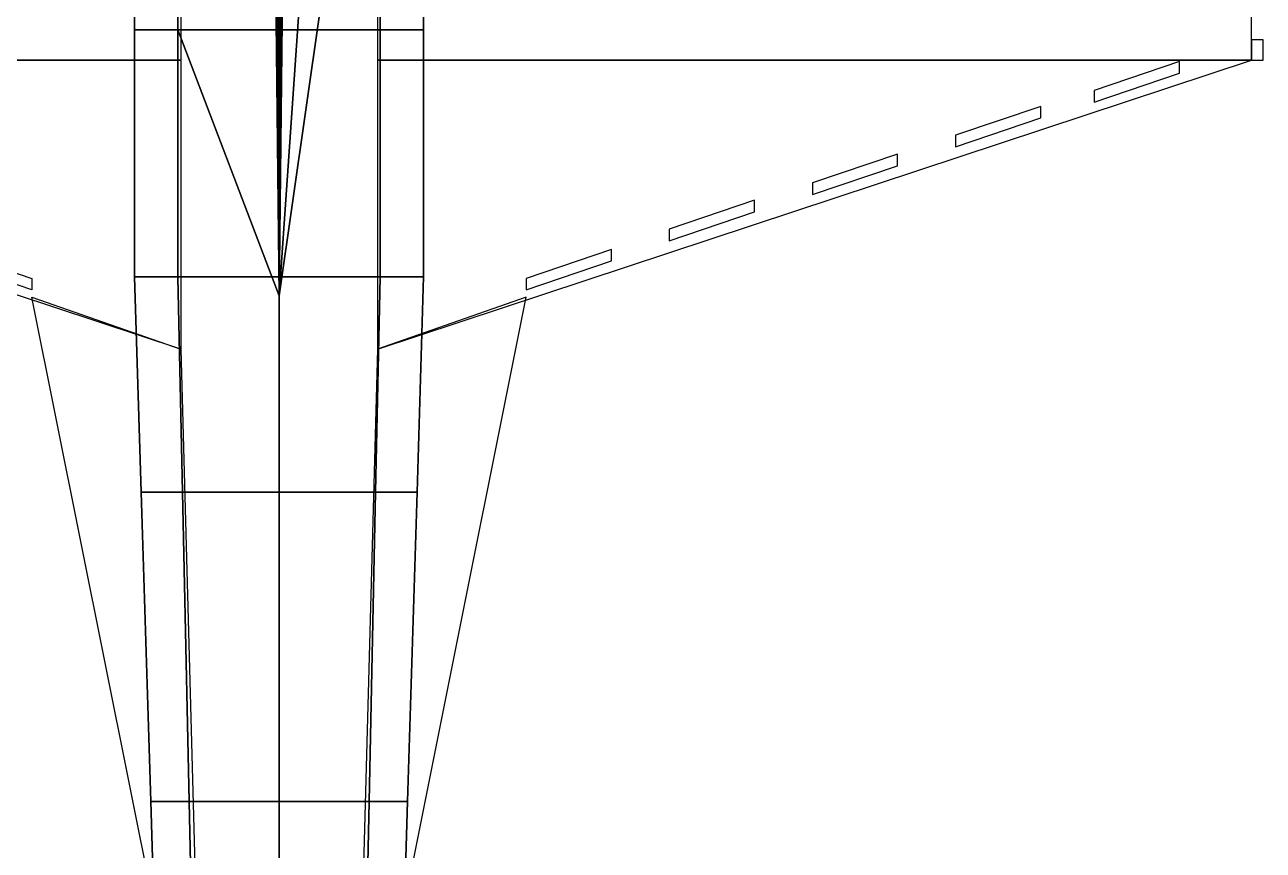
# Model space of a CAD drawing. Extents: x -10460 to 10460, y -19415 to 12503.
# Drawn here: x -2704 to 10460, y -5895 to 2880 of the extents above; entities that cross this region are included whole.
import ezdxf

# ---------------------------------------------------------------- set-up
doc = ezdxf.new("R2010")
doc.units = 0

msp = doc.modelspace()

# ---------------------------------------------------------------- linework, layer by layer
at = {"color": 1}
msp.add_3dface([(0, 0), (0, 0), (0, 0)], dxfattribs=at)
msp.add_3dface([(0, 0), (0, 0), (0, 0)], dxfattribs=at)
msp.add_3dface([(0, 0), (0, 0), (0, 0)], dxfattribs=at)
msp.add_3dface([(0, 0), (0, 0), (0, 0)], dxfattribs=at)
msp.add_3dface([(0, 0), (0, 0), (0, 0)], dxfattribs=at)
msp.add_3dface([(0, 0), (0, 0), (0, 0)], dxfattribs=at)
msp.add_3dface([(0, 0), (0, 0), (0, 0)], dxfattribs=at)
msp.add_3dface([(0, 0), (0, 0), (0, 0)], dxfattribs=at)
msp.add_3dface([(0, 0), (0, 0), (0, 0)], dxfattribs=at)
msp.add_3dface([(0, 0), (0, 0), (0, 0)], dxfattribs=at)
msp.add_3dface([(0, 0), (0, 0), (0, 0)], dxfattribs=at)
msp.add_3dface([(0, 0), (0, 0), (0, 0)], dxfattribs=at)
msp.add_3dface([(0, 0), (0, 0), (0, 0)], dxfattribs=at)
msp.add_3dface([(0, 0), (0, 0), (0, 0)], dxfattribs=at)
msp.add_3dface([(0, 0), (0, 0), (0, 0)], dxfattribs=at)
msp.add_3dface([(0, 0), (0, 0), (0, 0)], dxfattribs=at)
msp.add_3dface([(0, 0), (0, 0), (0, 0)], dxfattribs=at)
msp.add_3dface([(0, 0), (0, 0), (0, 0)], dxfattribs=at)
msp.add_3dface([(0, 0), (0, 0), (0, 0)], dxfattribs=at)
msp.add_3dface([(0, 0), (0, 0), (0, 0)], dxfattribs=at)
msp.add_3dface([(0, 0), (0, 0), (0, 0)], dxfattribs=at)
msp.add_3dface([(0, 0), (0, 0), (0, 0)], dxfattribs=at)
msp.add_3dface([(0, 0), (0, 0), (0, 0)], dxfattribs=at)
msp.add_3dface([(0, 0), (0, 0), (0, 0)], dxfattribs=at)
msp.add_3dface([(0, 0), (0, 0), (0, 0)], dxfattribs=at)
msp.add_3dface([(0, 0), (0, 0), (0, 0)], dxfattribs=at)
msp.add_3dface([(0, 0), (0, 0), (0, 0)], dxfattribs=at)
msp.add_3dface([(0, 0), (0, 0), (0, 0)], dxfattribs=at)
msp.add_3dface([(0, 0), (0, 0), (0, 0)], dxfattribs=at)
msp.add_3dface([(0, 0), (0, 0), (0, 0)], dxfattribs=at)
msp.add_3dface([(0, 0), (0, 0), (0, 0)], dxfattribs=at)
msp.add_3dface([(0, 0), (0, 0), (0, 0)], dxfattribs=at)
msp.add_3dface([(0, 0), (0, 0), (0, 0)], dxfattribs=at)
msp.add_3dface([(0, 0), (0, 0), (0, 0)], dxfattribs=at)
msp.add_3dface([(0, 0), (0, 0), (0, 0)], dxfattribs=at)
msp.add_3dface([(0, 0), (0, 0), (0, 0)], dxfattribs=at)
msp.add_3dface([(0, 0), (0, 0), (0, 0)], dxfattribs=at)
msp.add_3dface([(0, 0), (0, 0), (0, 0)], dxfattribs=at)
msp.add_3dface([(0, 0), (0, 0), (0, 0)], dxfattribs=at)
msp.add_3dface([(0, 0), (0, 0), (0, 0)], dxfattribs=at)
msp.add_3dface([(0, 0), (0, 0), (0, 0)], dxfattribs=at)
msp.add_3dface([(0, 0), (0, 0), (0, 0)], dxfattribs=at)
msp.add_3dface([(0, 0), (0, 0), (0, 0)], dxfattribs=at)
msp.add_3dface([(0, 0), (0, 0), (0, 0)], dxfattribs=at)
msp.add_3dface([(0, 0), (0, 0), (0, 0)], dxfattribs=at)
msp.add_3dface([(0, 0), (0, 0), (0, 0)], dxfattribs=at)
msp.add_3dface([(0, 0), (0, 0), (0, 0)], dxfattribs=at)
msp.add_3dface([(0, 0), (0, 0), (0, 0)], dxfattribs=at)
msp.add_3dface([(0, 0), (0, 0), (0, 0)], dxfattribs=at)
msp.add_3dface([(0, 0), (0, 0), (0, 0)], dxfattribs=at)
msp.add_3dface([(0, 0), (0, 0), (0, 0)], dxfattribs=at)
msp.add_3dface([(0, 0), (0, 0), (0, 0)], dxfattribs=at)
msp.add_3dface([(0, 0), (0, 0), (0, 0)], dxfattribs=at)
msp.add_3dface([(0, 0), (0, 0), (0, 0)], dxfattribs=at)
msp.add_3dface([(0, 0), (0, 0), (0, 0)], dxfattribs=at)
msp.add_3dface([(0, 0), (0, 0), (0, 0)], dxfattribs=at)
msp.add_3dface([(0, 0), (0, 0), (0, 0)], dxfattribs=at)
msp.add_3dface([(0, 0), (0, 0), (0, 0)], dxfattribs=at)
msp.add_3dface([(0, 0), (0, 0), (0, 0)], dxfattribs=at)
msp.add_3dface([(0, 0), (0, 0), (0, 0)], dxfattribs=at)
msp.add_3dface([(0, 0), (0, 0), (0, 0)], dxfattribs=at)
msp.add_3dface([(0, 0), (0, 0), (0, 0)], dxfattribs=at)
msp.add_3dface([(0, 0), (0, 0), (0, 0)], dxfattribs=at)
msp.add_3dface([(0, 0), (0, 0), (0, 0)], dxfattribs=at)
msp.add_3dface([(0, 0), (0, 0), (0, 0)], dxfattribs=at)
at = {"layer": '10183', "color": 1}
msp.add_3dface([(0, -2550, 1935), (0, -2350, 2319), (0, -2227, 2319), (0, -2304, 1951)], dxfattribs=at)
msp.add_3dface([(0, -2550, 1935), (0, -2350, 2319), (0, -2227, 2319), (0, -2304, 1951)], dxfattribs=at)
at = {"layer": '10351', "color": 1}
msp.add_3dface([(0, -983, -1091), (0, -783, -1398), (0, -630, -1398), (0, -707, -1091)], dxfattribs=at)
msp.add_3dface([(0, -983, -1091), (0, -783, -1398), (0, -630, -1398), (0, -707, -1091)], dxfattribs=at)
at = {"layer": '10527', "color": 1}
msp.add_3dface([(10337, 2504, -845), (10460, 2504, -845), (10460, 2719, -845), (10337, 2719, -845)], dxfattribs=at)
msp.add_3dface([(10337, 2504, -845), (10460, 2504, -845), (10460, 2719, -845), (10337, 2719, -845)], dxfattribs=at)
at = {"layer": '10711', "color": 1}
msp.add_3dface([(0, 2104, 1966), (0, 2150, 2150), (0, 2289, 2150), (0, 2335, 1966)], dxfattribs=at)
msp.add_3dface([(0, 2104, 1966), (0, 2150, 2150), (0, 2289, 2150), (0, 2335, 1966)], dxfattribs=at)
at = {"layer": '10803', "color": 1}
msp.add_3dface([(0, -4777, -1091), (0, -4731, -1290), (0, -4593, -1290), (0, -4547, -1091)], dxfattribs=at)
msp.add_3dface([(0, -4777, -1091), (0, -4731, -1290), (0, -4593, -1290), (0, -4547, -1091)], dxfattribs=at)
at = {"layer": '10989', "color": 1}
msp.add_3dface([(0, -5468, 6728), (0, -5468, 1797), (0, -5576, 1797), (0, -5576, 6728)], dxfattribs=at)
msp.add_3dface([(0, -5468, 6728), (0, -5468, 1797), (0, -5576, 1797), (0, -5576, 6728)], dxfattribs=at)
at = {"layer": '12733', "color": 1}
msp.add_3dface([(0, -5468, 6574), (0, -5468, 3502), (0, 676, 3502), (0, 676, 6574)], dxfattribs=at)
msp.add_3dface([(0, -5468, 6574), (0, -5468, 3502), (0, 676, 3502), (0, 676, 6574)], dxfattribs=at)
msp.add_3dface([(0, -5468, 6574), (0, -5468, 3502), (0, 676, 3502), (0, 676, 6574)], dxfattribs=at)
msp.add_3dface([(0, -5468, 6574), (0, -5468, 3502), (0, 676, 3502), (0, 676, 6574)], dxfattribs=at)
at = {"layer": '13635', "color": 1}
for points in [[(1044, -568, -845), (10337, 2504, -845), (10337, 3825, -845), (1044, 6083, -845)], [(1044, -568, -845), (10337, 2504, -845), (10337, 3825, -845), (1044, 6083, -845)], [(1044, 2504, -415), (10337, 2504, -845), (10337, 3825, -845), (1044, 3825, -415)], [(1044, 2504, -415), (10337, 2504, -845), (10337, 3825, -845), (1044, 3825, -415)], [(1044, -568, -845), (10337, 2504, -845), (1044, 2504, -415), (1044, -568, -845)], [(1044, -568, -845), (10337, 2504, -845), (1044, 2504, -415), (1044, -568, -845)]]:
    msp.add_3dface(points, dxfattribs=at)
at = {"layer": '13977', "color": 1}
for points in [[(-1044, -568, -845), (-10337, 2504, -845), (-10337, 3825, -845), (-1044, 6083, -845)], [(-1044, -568, -845), (-10337, 2504, -845), (-10337, 3825, -845), (-1044, 6083, -845)], [(-1044, 2504, -415), (-10337, 2504, -845), (-10337, 3825, -845), (-1044, 3825, -415)], [(-1044, 2504, -415), (-10337, 2504, -845), (-10337, 3825, -845), (-1044, 3825, -415)], [(-1044, -568, -845), (-10337, 2504, -845), (-1044, 2504, -415), (-1044, -568, -845)], [(-1044, -568, -845), (-10337, 2504, -845), (-1044, 2504, -415), (-1044, -568, -845)]]:
    msp.add_3dface(points, dxfattribs=at)
at = {"layer": '23057', "color": 1}
for points in [[(-1075, 200, 1646), (-1075, 2826, 1646), (-1536, 2826, 428), (-1536, 200, 426)], [(-1536, 200, 426), (-1536, 2826, 428), (-1075, 2826, -790), (-1075, 200, -793)], [(-1075, 200, 1646), (-1075, 2826, 1646), (-1536, 2826, 428), (-1536, 200, 426)], [(-1536, 200, 426), (-1536, 2826, 428), (-1075, 2826, -790), (-1075, 200, -793)], [(0, 200, 1951), (0, 2826, 1951), (-1075, 2826, 1646), (-1075, 200, 1646)], [(-1075, 200, -793), (-1075, 2826, -790), (0, 2826, -1095), (0, 200, -1098)], [(0, 200, 1951), (0, 2826, 1951), (-1075, 2826, 1646), (-1075, 200, 1646)], [(-1075, 200, -793), (-1075, 2826, -790), (0, 2826, -1095), (0, 200, -1098)], [(0, 200, -1098), (0, 2826, -1095), (1075, 2826, -790), (1075, 200, -793)], [(1075, 200, 1646), (1075, 2826, 1646), (0, 2826, 1951), (0, 200, 1951)], [(0, 200, -1098), (0, 2826, -1095), (1075, 2826, -790), (1075, 200, -793)], [(1075, 200, 1646), (1075, 2826, 1646), (0, 2826, 1951), (0, 200, 1951)], [(1075, 200, -793), (1075, 2826, -790), (1536, 2826, 428), (1536, 200, 426)], [(1536, 200, 426), (1536, 2826, 428), (1075, 2826, 1646), (1075, 200, 1646)], [(1075, 200, -793), (1075, 2826, -790), (1536, 2826, 428), (1536, 200, 426)], [(1536, 200, 426), (1536, 2826, 428), (1075, 2826, 1646), (1075, 200, 1646)], [(-1026, -2089, 1646), (-1075, 200, 1646), (-1536, 200, 426), (-1466, -2089, 425)], [(-1466, -2089, 425), (-1536, 200, 426), (-1075, 200, -793), (-1026, -2089, -796)], [(-1026, -2089, 1646), (-1075, 200, 1646), (-1536, 200, 426), (-1466, -2089, 425)], [(-1466, -2089, 425), (-1536, 200, 426), (-1075, 200, -793), (-1026, -2089, -796)], [(0, -2089, 1951), (0, 200, 1951), (-1075, 200, 1646), (-1026, -2089, 1646)], [(-1026, -2089, -796), (-1075, 200, -793), (0, 200, -1098), (0, -2089, -1101)], [(0, -2089, 1951), (0, 200, 1951), (-1075, 200, 1646), (-1026, -2089, 1646)], [(-1026, -2089, -796), (-1075, 200, -793), (0, 200, -1098), (0, -2089, -1101)], [(0, -2089, -1101), (0, 200, -1098), (1075, 200, -793), (1026, -2089, -796)], [(1026, -2089, 1646), (1075, 200, 1646), (0, 200, 1951), (0, -2089, 1951)], [(0, -2089, -1101), (0, 200, -1098), (1075, 200, -793), (1026, -2089, -796)], [(1026, -2089, 1646), (1075, 200, 1646), (0, 200, 1951), (0, -2089, 1951)], [(1026, -2089, -796), (1075, 200, -793), (1536, 200, 426), (1466, -2089, 425)], [(1466, -2089, 425), (1536, 200, 426), (1075, 200, 1646), (1026, -2089, 1646)], [(1026, -2089, -796), (1075, 200, -793), (1536, 200, 426), (1466, -2089, 425)], [(1466, -2089, 425), (1536, 200, 426), (1075, 200, 1646), (1026, -2089, 1646)], [(-956, -5376, 1507), (-1026, -2089, 1646), (-1466, -2089, 425), (-1365, -5376, 346)], [(-1365, -5376, 346), (-1466, -2089, 425), (-1026, -2089, -796), (-956, -5376, -816)], [(-956, -5376, 1507), (-1026, -2089, 1646), (-1466, -2089, 425), (-1365, -5376, 346)], [(-1365, -5376, 346), (-1466, -2089, 425), (-1026, -2089, -796), (-956, -5376, -816)], [(0, -5376, 1797), (0, -2089, 1951), (-1026, -2089, 1646), (-956, -5376, 1507)], [(-956, -5376, -816), (-1026, -2089, -796), (0, -2089, -1101), (0, -5376, -1106)], [(0, -5376, 1797), (0, -2089, 1951), (-1026, -2089, 1646), (-956, -5376, 1507)], [(-956, -5376, -816), (-1026, -2089, -796), (0, -2089, -1101), (0, -5376, -1106)], [(0, -5376, -1106), (0, -2089, -1101), (1026, -2089, -796), (956, -5376, -816)], [(956, -5376, 1507), (1026, -2089, 1646), (0, -2089, 1951), (0, -5376, 1797)], [(0, -5376, -1106), (0, -2089, -1101), (1026, -2089, -796), (956, -5376, -816)], [(956, -5376, 1507), (1026, -2089, 1646), (0, -2089, 1951), (0, -5376, 1797)], [(956, -5376, -816), (1026, -2089, -796), (1466, -2089, 425), (1365, -5376, 346)], [(1365, -5376, 346), (1466, -2089, 425), (1026, -2089, 1646), (956, -5376, 1507)], [(956, -5376, -816), (1026, -2089, -796), (1466, -2089, 425), (1365, -5376, 346)], [(1365, -5376, 346), (1466, -2089, 425), (1026, -2089, 1646), (956, -5376, 1507)], [(-927, -6697, 1358), (-956, -5376, 1507), (-1365, -5376, 346), (-1325, -6697, 280)], [(-1325, -6697, 280), (-1365, -5376, 346), (-956, -5376, -816), (-927, -6697, -799)], [(-927, -6697, 1358), (-956, -5376, 1507), (-1365, -5376, 346), (-1325, -6697, 280)], [(-1325, -6697, 280), (-1365, -5376, 346), (-956, -5376, -816), (-927, -6697, -799)], [(0, -6697, 1628), (0, -5376, 1797), (-956, -5376, 1507), (-927, -6697, 1358)], [(-927, -6697, -799), (-956, -5376, -816), (0, -5376, -1106), (0, -6697, -1068)], [(0, -6697, 1628), (0, -5376, 1797), (-956, -5376, 1507), (-927, -6697, 1358)], [(-927, -6697, -799), (-956, -5376, -816), (0, -5376, -1106), (0, -6697, -1068)], [(0, -6697, -1068), (0, -5376, -1106), (956, -5376, -816), (927, -6697, -799)], [(927, -6697, 1358), (956, -5376, 1507), (0, -5376, 1797), (0, -6697, 1628)], [(0, -6697, -1068), (0, -5376, -1106), (956, -5376, -816), (927, -6697, -799)], [(927, -6697, 1358), (956, -5376, 1507), (0, -5376, 1797), (0, -6697, 1628)], [(927, -6697, -799), (956, -5376, -816), (1365, -5376, 346), (1325, -6697, 280)], [(1325, -6697, 280), (1365, -5376, 346), (956, -5376, 1507), (927, -6697, 1358)], [(927, -6697, -799), (956, -5376, -816), (1365, -5376, 346), (1325, -6697, 280)], [(1325, -6697, 280), (1365, -5376, 346), (956, -5376, 1507), (927, -6697, 1358)]]:
    msp.add_3dface(points, dxfattribs=at)
at = {"layer": '30065'}
msp.add_line((0, 0), (0, 0), dxfattribs=at)
at = {"layer": '30065', "color": 1}
for points in [[(0, 0), (-103, 11213, 14), (0, 12349, -230), (0, 0)], [(0, 0), (0, 12349, -230), (0, 0)], [(0, 0), (0, 0), (0, 12349, -230), (0, 0)], [(0, 0), (0, 12349, -230), (0, 0)], [(0, 0), (0, 0), (-75, 12180, -29), (0, 0)], [(0, 0), (-75, 12180, -29), (0, 0)], [(0, 0), (0, 10706, 266), (75, 12180, -214), (0, 0)], [(0, 0), (75, 12180, -214), (0, 0)], [(0, 0), (0, 0), (-103, 11213, 14), (0, 0)], [(0, 0), (-103, 11213, 14), (0, 9308, -569), (0, 0)], [(0, 0), (0, 9308, -569), (-103, 11213, 14), (0, 0)], [(0, 0), (0, 0), (-103, 11213, 14), (0, 0)], [(0, 0), (-103, 11213, 14), (118, 10706, -291), (0, 0)], [(0, 0), (0, 0), (-118, 10706, 204), (0, 0)], [(0, 0), (-118, 10706, 204), (-118, 10706, -291), (0, 0)], [(0, 0), (-118, 10706, -291), (0, 0)], [(0, 0), (645, 9308, 713), (-118, 10706, -291), (0, 0)], [(0, 0), (-118, 10706, -291), (0, 0)], [(0, 0), (0, 0), (0, 10706, 266), (0, 0)], [(0, 0), (118, 10706, -291), (0, 0)], [(0, 0), (0, 0), (118, 10706, -291), (0, 0)], [(0, 0), (118, 10706, -291), (645, 9308, 713), (0, 0)], [(0, 0), (0, 0), (645, 9308, -427), (0, 0)], [(0, 0), (645, 9308, -427), (0, 0)], [(0, 0), (0, 0), (645, 9308, -427), (0, 0)], [(0, 0), (645, 9308, -427), (1001, 6973, -658), (0, 0)], [(0, 0), (1001, 6973, 1524), (1001, 6973, 1524), (0, 0)], [(0, 0), (1001, 6973, 1524), (0, 0)], [(0, 0), (0, 0), (1001, 6973, 1524), (0, 0)], [(0, 0), (1001, 6973, 1524), (0, 0)], [(0, 0), (0, 0), (1001, 6973, 1524), (0, 0)], [(0, 0), (1001, 6973, 1524), (0, 0)], [(0, 0), (1001, 6973, -658), (0, 0)], [(0, 0), (0, 0), (1001, 6973, 1524), (0, 0)], [(0, 0), (1001, 6973, 1524), (0, 0)], [(-1075, 2826, 1646), (-1075, 5944, 1641), (-1536, 5944, 427), (-1536, 2826, 428)], [(-1536, 2826, 428), (-1536, 5944, 427), (-1075, 5944, -787), (-1075, 2826, -790)], [(-1075, 2826, 1646), (-1075, 5944, 1641), (-1536, 5944, 427), (-1536, 2826, 428)], [(-1536, 2826, 428), (-1536, 5944, 427), (-1075, 5944, -787), (-1075, 2826, -790)], [(0, 2826, 1951), (0, 5944, 1944), (-1075, 5944, 1641), (-1075, 2826, 1646)], [(-1075, 2826, -790), (-1075, 5944, -787), (0, 5944, -1091), (0, 2826, -1095)], [(0, 2826, 1951), (0, 5944, 1944), (-1075, 5944, 1641), (-1075, 2826, 1646)], [(-1075, 2826, -790), (-1075, 5944, -787), (0, 5944, -1091), (0, 2826, -1095)], [(0, 2826, -1095), (0, 5944, -1091), (1075, 5944, -787), (1075, 2826, -790)], [(1075, 2826, 1646), (1075, 5944, 1641), (0, 5944, 1944), (0, 2826, 1951)], [(0, 2826, -1095), (0, 5944, -1091), (1075, 5944, -787), (1075, 2826, -790)], [(1075, 2826, 1646), (1075, 5944, 1641), (0, 5944, 1944), (0, 2826, 1951)], [(0, 0), (0, 0), (0, 5944, -1091), (0, 0)], [(0, 0), (0, 5944, -1091), (0, 0)], [(1075, 2826, -790), (1075, 5944, -787), (1536, 5944, 427), (1536, 2826, 428)], [(1536, 2826, 428), (1536, 5944, 427), (1075, 5944, 1641), (1075, 2826, 1646)], [(1075, 2826, -790), (1075, 5944, -787), (1536, 5944, 427), (1536, 2826, 428)], [(1536, 2826, 428), (1536, 5944, 427), (1075, 5944, 1641), (1075, 2826, 1646)], [(0, 0), (0, 0), (-1075, 2826, 1646), (0, 0)], [(0, 0), (-1075, 2826, 1646), (0, 0)], [(0, 0), (0, 0), (0, 2826, 1951), (0, 0)], [(0, 0), (0, 2826, 1951), (0, 0)], [(0, 0), (0, 0), (0, 0)], [(0, 0), (0, 0), (0, 0)], [(0, 0), (0, 0), (0, 0)], [(0, 0), (0, 0), (0, 0)], [(0, 0), (0, 0), (0, 0)], [(0, 0), (0, 0), (0, 0)], [(0, 0), (0, 0), (0, 0)], [(0, 0), (0, 0), (0, 0)], [(0, 0), (0, 0), (0, 0)], [(0, 0), (0, 0), (0, 0)], [(0, 0), (0, 0), (0, 0)], [(0, 0), (0, 0), (0, 0)], [(0, 0), (0, 0), (0, 0)], [(0, 0), (0, 0), (0, 0)], [(0, 0), (0, 0), (0, 0)], [(0, 0), (0, 0), (0, 0)], [(0, 0), (0, 0), (0, 0)], [(0, 0), (0, 0), (0, 0)], [(0, 0), (0, 0), (0, 0)], [(0, 0), (0, 0), (0, 0)], [(0, 0), (0, 0), (0, 0)], [(0, 0), (0, 0), (0, 0)], [(0, 0), (0, 0), (0, 0)], [(0, 0), (0, 0), (0, 0)], [(0, 0), (0, 0), (0, 0)], [(0, 0), (0, 0), (0, 0)], [(0, 0), (0, 0), (0, 0)], [(0, 0), (0, 0), (0, 0)], [(0, 0), (0, 0), (0, 0)], [(0, 0), (0, 0), (0, 0)], [(0, 0), (0, 0), (0, 0)], [(0, 0), (0, 0), (0, 0)], [(0, 0), (0, 0), (0, 0)], [(0, 0), (0, 0), (0, 0)], [(0, 0), (0, 0), (0, 0)], [(0, 0), (0, 0), (0, 0)], [(0, 0), (0, 0), (0, 0)], [(0, 0), (0, 0), (0, 0)], [(0, 0), (0, 0), (0, 0)], [(0, 0), (0, 0), (0, 0)]]:
    msp.add_3dface(points, dxfattribs=at)
at = {"layer": '8383', "color": 1}
msp.add_3dface([(2627, 61, -860), (3533, 369, -860), (3533, 492, -860), (2627, 184, -860)], dxfattribs=at)
at = {"layer": '8443', "color": 1}
msp.add_3dface([(-2627, 61, -860), (-3533, 369, -860), (-3533, 492, -860), (-2627, 184, -860)], dxfattribs=at)
at = {"layer": '8503', "color": 1}
msp.add_3dface([(4147, 584, -860), (5053, 891, -860), (5053, 1014, -860), (4147, 707, -860)], dxfattribs=at)
at = {"layer": '8623', "color": 1}
msp.add_3dface([(5668, 1075, -860), (6574, 1382, -860), (6574, 1505, -860), (5668, 1198, -860)], dxfattribs=at)
at = {"layer": '8743', "color": 1}
msp.add_3dface([(7188, 1582, -860), (8095, 1889, -860), (8095, 2012, -860), (7188, 1705, -860)], dxfattribs=at)
at = {"layer": '8863', "color": 1}
msp.add_3dface([(8663, 2058, -860), (9569, 2365, -860), (9569, 2488, -860), (8663, 2181, -860)], dxfattribs=at)
at = {"layer": '8983', "color": 1}
msp.add_3dface([(814, -9062, -845), (2627, -15, -845), (1044, -568, -845), (814, -9062, -845)], dxfattribs=at)
msp.add_3dface([(814, -9062, -845), (2627, -15, -845), (1044, -568, -845), (814, -9062, -845)], dxfattribs=at)
at = {"layer": '9057', "color": 1}
msp.add_3dface([(-814, -9062, -845), (-2627, -15, -845), (-1044, -568, -845), (-814, -9062, -845)], dxfattribs=at)
msp.add_3dface([(-814, -9062, -845), (-2627, -15, -845), (-1044, -568, -845), (-814, -9062, -845)], dxfattribs=at)

doc.saveas('drawing.dxf')
